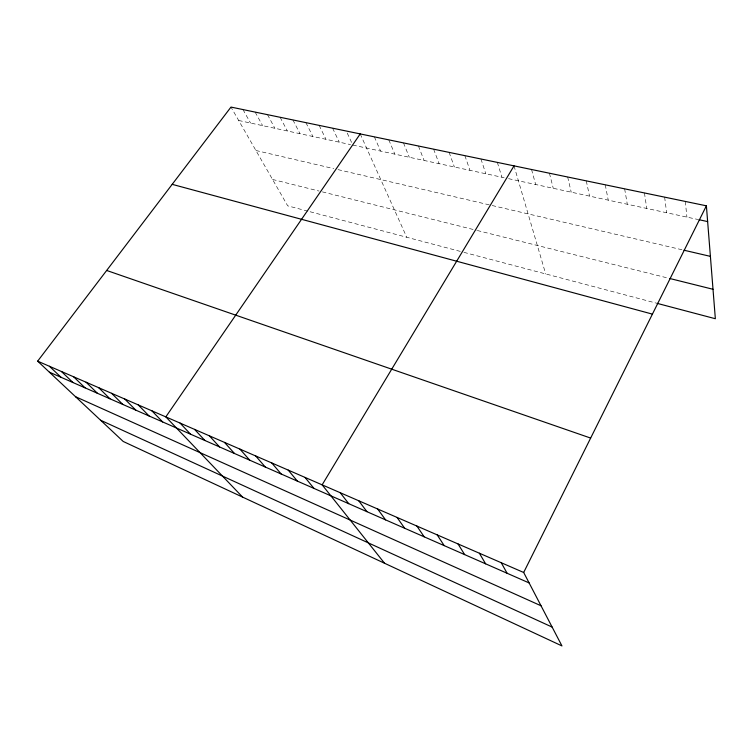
<?xml version="1.0" encoding="UTF-8"?>
<svg xmlns="http://www.w3.org/2000/svg" width="753" height="753" viewBox="0 0 753 753"><rect width="100%" height="100%" fill="white"/><g stroke="black" fill="none" stroke-linecap="round" stroke-linejoin="round"><path stroke-width="0.56" stroke-dasharray="3.77 2.82" d="M238.673 120.48L350.559 144.604M352.818 145.094L504.143 177.708M508.529 178.659L697.824 219.462M255.907 150.496L333.758 168.625M338.012 169.623L491.06 205.268M492.161 205.522L682.933 249.968M272.539 179.449L319.065 191.055M322.359 191.874L476.188 230.23M477.298 230.503L668.692 278.234M307.864 211.16L287.693 205.833L230.983 107.077M310.123 211.753L462.841 252.067M463.904 252.349L655.75 302.988M242.965 109.571L250.551 123.04M255.145 112.103L262.618 125.647M267.531 114.672L274.883 128.292M280.116 117.289L287.345 130.975M292.908 119.943L300.005 133.705M305.916 122.645L312.881 136.481M319.15 125.393L325.974 139.305M332.61 128.189L339.283 142.176M347.227 133.036L351.886 143.079M360.216 133.921L406.752 237.261M374.382 136.867L380.585 151.08M388.802 139.86L394.836 154.149M403.486 142.91L409.331 157.273M418.423 146.007L424.08 160.455M433.634 149.169L439.103 163.693M449.117 152.388L454.388 166.987M464.893 155.664L469.957 170.338M480.969 158.996L485.807 173.755M497.338 162.403L501.95 177.237M514.026 165.867L545.68 273.932M531.552 169.5L535.665 184.504M549.426 173.218L553.267 188.306M567.658 177.002L571.226 192.175M586.267 180.871L589.543 196.119M605.252 184.814L608.236 200.147M624.642 188.843L627.305 204.261M644.436 192.947L646.761 208.459M664.645 197.145L666.631 212.741M685.296 201.437L686.924 217.118"/><path stroke-width="1.13" d="M523.674 572.478L706.389 205.814L230.983 107.077L37.65 361.158L123.219 441.465L561.954 645.923L523.674 572.478L37.65 361.158M514.026 165.867L322.143 484.847L384.557 563.253M360.216 133.921L165.82 416.88L242.598 497.093M698.916 219.697L707.641 221.58M684.016 250.222L710.399 256.368M669.775 278.497L713.016 289.284M656.842 303.28L715.35 318.726L706.389 205.814M172.192 184.344L652.418 314.123M106.662 270.459L590.653 438.077M49.397 372.18L529.133 582.935M75.545 396.718L541.03 605.779M100.582 420.221L552.147 627.089M49.416 366.269L61.078 377.319M61.407 371.483L72.975 382.543M73.615 376.792L85.089 387.861M86.049 382.195L97.429 393.282M98.718 387.71L109.985 398.798M111.623 393.32L122.786 404.417M124.782 399.043L135.822 410.15M138.204 404.869L149.113 415.985M151.88 410.818L162.657 421.944M180.052 423.073L190.547 434.189M194.566 429.379L204.901 440.496M209.372 435.818L219.547 446.934M224.488 442.387L234.494 453.494M239.915 449.099L249.742 460.196M255.672 455.951L265.301 467.029M271.758 462.944L281.189 474.014M288.192 470.088L297.407 481.139M304.984 477.393L313.973 488.415M340.224 492.707L348.724 503.682M358.72 500.754L366.946 511.682M377.648 508.981L385.592 519.881M397.029 517.405L404.672 528.258M416.87 526.036L424.193 536.833M437.192 534.875L444.185 545.614M458.022 543.93L464.657 554.613M479.36 553.21L485.619 563.818M501.244 562.717L507.108 573.259"/></g></svg>
